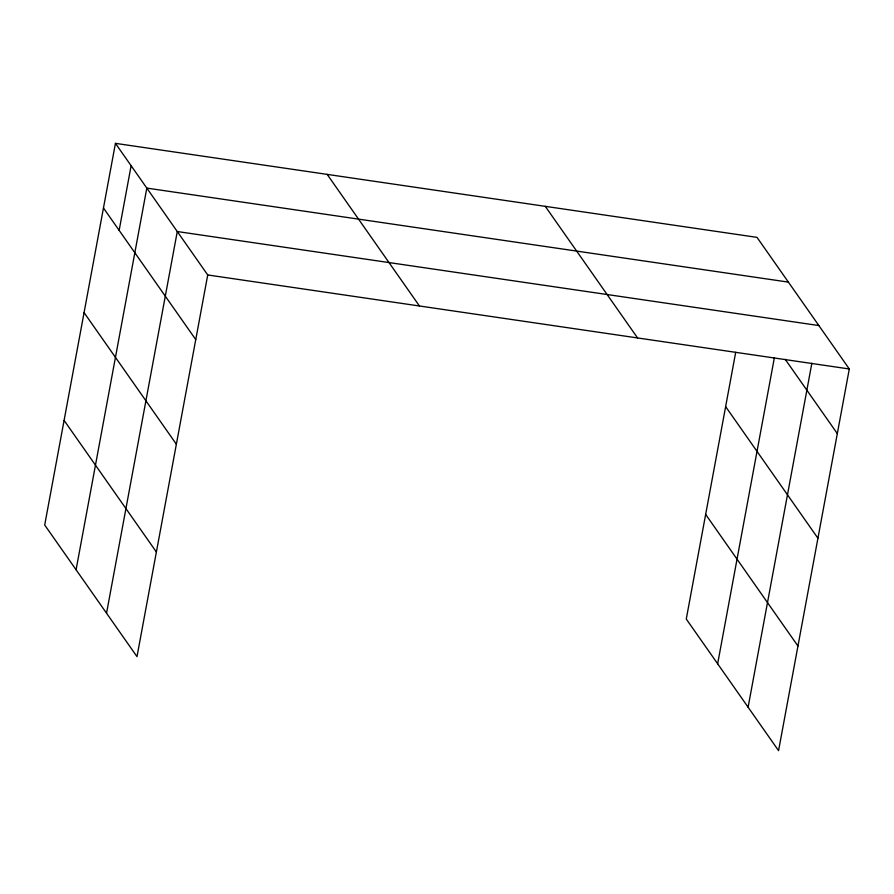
<?xml version="1.0" encoding="UTF-8"?>
<svg xmlns="http://www.w3.org/2000/svg" width="894" height="894" viewBox="0 0 894 894"><rect width="100%" height="100%" fill="white"/><g stroke="black" fill="none" stroke-linecap="round" stroke-linejoin="round"><path stroke-width="1.34" d="M115.438 143.353L44.7 525.024L136.994 656.632L207.732 274.961L115.438 143.353L757.006 237.368L849.3 368.976L778.562 750.647L686.268 619.039L735.706 352.281M119.148 230.361L131.127 165.725M76.079 569.769L146.817 188.098L788.385 282.113M106.542 613.195L177.28 231.535L818.837 325.55M717.647 663.784L774.394 357.622M748.099 707.221L811.853 363.255M207.732 274.961L849.3 368.976M785.223 359.321L837.32 433.612M725.637 406.625L817.932 538.233M545.284 206.346L637.578 337.954M705.657 514.419L797.951 646.027M327.159 174.375L419.454 305.994M103.458 207.989L195.752 339.597M84.07 312.609L176.364 444.217M64.089 420.403L156.383 552.011"/></g></svg>
